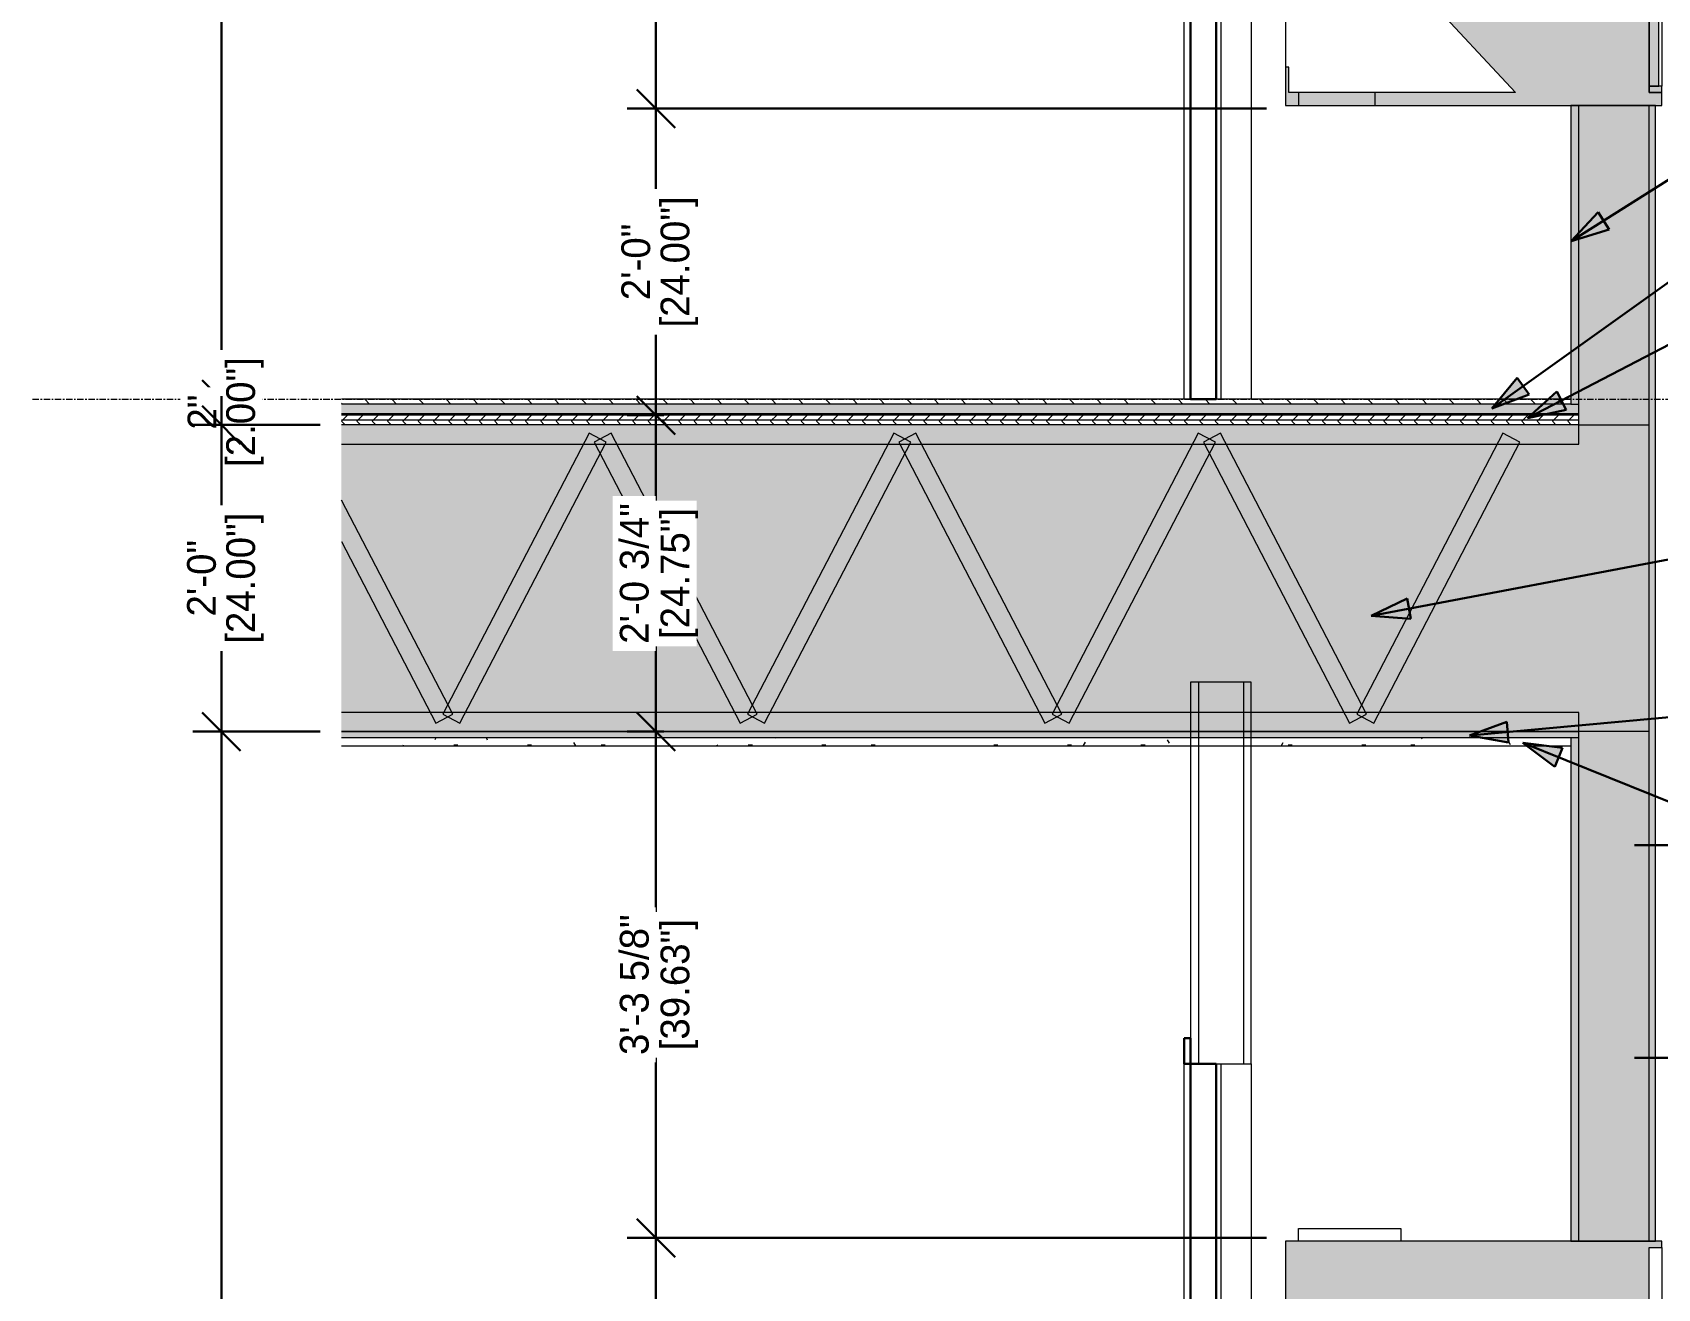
# Model space of a CAD drawing. Header units: inches. Extents: x 11989 to 12760, y -88 to 477.
# Drawn here: x 11989.4 to 12116.5, y 198.4 to 296.7 of the extents above; entities that cross this region are included whole.
import ezdxf

# ---------------------------------------------------------------- set-up
doc = ezdxf.new("R2010")
doc.units = ezdxf.units.IN
doc.header["$MEASUREMENT"] = 0
doc.linetypes.add('Grid Line 1_2_', pattern=[0.875, 0.5, -0.125, 0.125, -0.125])
for name, color, linetype, lineweight in [('0-1', 7, 'Continuous', 5), ('0-2', 253, 'Continuous', 9), ('0-3', 55, 'Continuous', 9), ('A-ANNO-DIMS-1', 211, 'Continuous', 30), ('A-DOOR-1', 53, 'Continuous', 30), ('A-DOOR-FRAM-1', 53, 'Continuous', 30), ('A-DOOR-FRAM-2', 253, 'Continuous', 9), ('A-FLOR-1', 8, 'Continuous', 5), ('A-FLOR-2', 251, 'Continuous', 5), ('A-FLOR-3', 192, 'Continuous', 9), ('A-FLOR-LEVL-1', 51, 'Grid Line 1_2_', 9), ('A-FLOR-MCUT-1', 51, 'Continuous', 9), ('A-FLOR-PATT-1', 45, 'Continuous', 9), ('A-GENM', 5, 'Continuous', 9), ('A-GENM-1', 55, 'Continuous', 9), ('A-GENM-2', 253, 'Continuous', 9), ('A-WALL-1', 253, 'Continuous', 9), ('A-WALL-2', 9, 'Continuous', 18), ('A-WALL-3', 254, 'Continuous', 9), ('A-WALL-9', 113, 'Continuous', 9), ('A-WALL-PATT-1', 45, 'Continuous', 9), ('G-ANNO-TEXT', 231, 'Continuous', 30), ('S-BEAM-2', 7, 'Continuous', 9)]:
    doc.layers.add(name, color=color, linetype=linetype, lineweight=lineweight)
doc.styles.add('Century Gothic', font='ufonts.com_century-gothic.ttf', dxfattribs={"height": 2.25})
doc.dimstyles.new('OD__1_16__Tol__', dxfattribs={"dimscale": 12, "dimtxt": 2.349379, "dimasz": 0.25, "dimexe": 0.1875, "dimexo": 0.125, "dimgap": 0.03125, "dimtad": 1, "dimdec": 4, "dimrnd": 0.0625, "dimzin": 3, "dimdsep": 46, "dimlunit": 4, "dimtxsty": 'Century Gothic', "dimblk1": 'OBLIQUE', "dimblk2": 'OBLIQUE', "dimsah": 1, "dimcen": 0.09, "dimdle": 0.1875, "dimazin": 0, "dimtfac": 1, "dimtdec": 4, "dimtix": 1, "dimtmove": 0, "dimatfit": 3, "dimfxl": 1, "dimtvp": 1, "dimtfill": 1, "dimfrac": 2, "dimtolj": 1, "dimtzin": 0, "dimlwd": 30, "dimlwe": 30, "dimarcsym": 2})
doc.dimstyles.new('OD__1_16__Tol___1', dxfattribs={"dimscale": 12, "dimtxt": 2.349379, "dimasz": 0.25, "dimexe": 0.1875, "dimexo": 0.125, "dimgap": 0.03125, "dimtad": 1, "dimdec": 4, "dimrnd": 0.0625, "dimzin": 3, "dimdsep": 46, "dimlunit": 4, "dimtxsty": 'Century Gothic', "dimblk1": 'OBLIQUE', "dimblk2": 'OBLIQUE', "dimsah": 1, "dimcen": 0.09, "dimdle": 0.1875, "dimazin": 0, "dimtfac": 1, "dimtdec": 4, "dimtix": 1, "dimtmove": 1, "dimatfit": 3, "dimfxl": 1, "dimtvp": 1, "dimtfill": 1, "dimfrac": 2, "dimtolj": 1, "dimtzin": 0, "dimlwd": 30, "dimlwe": 30, "dimarcsym": 2})
pattern_1 = [(0, (11008.554, 72), (7.68, 1.92), [0.317, -5.443, 0.317, -5.443, -30.72]), (0, (11008.554, 72), (7.68, 1.92), [-11.52, 0.317, -11.203, 0.317, -5.443, -13.44]), (0, (11008.554, 72), (7.68, 1.92), [-28.8, 0.317, -3.523, 0.317, -9.283]), (120, (11011.434, 72.96), (-5.5027688, 5.691075), [0.317, -5.443, 0.317, -5.443, -30.72]), (120, (11011.434, 72.96), (-5.5027688, 5.691075), [-11.52, 0.317, -11.203, 0.317, -5.443, -13.44]), (120, (11011.434, 72.96), (-5.5027688, 5.691075), [-28.8, 0.317, -3.523, 0.317, -9.283]), (240, (11012.394, 76.8), (-2.1772312, -7.611075), [0.317, -5.443, 0.317, -5.443, -30.72]), (240, (11012.394, 76.8), (-2.1772312, -7.611075), [-11.52, 0.317, -11.203, 0.317, -5.443, -13.44]), (240, (11012.394, 76.8), (-2.1772312, -7.611075), [-28.8, 0.317, -3.523, 0.317, -9.283])]
pattern_2 = [(0, (11008.554, 72), (0, 1.2), []), (315, (11008.554, 72), (1.1992531, 0), [1.696, -1.696]), (45, (11008.554, 72), (1.1992531, 0), [1.696, -1.696])]
pattern_3 = [(161.57, (11008.674, 72.12), (-0.960383694, -0.00039918), [0, -6.83, 0.758, 0]), (18.43, (11008.434, 72.12), (-0.960383694, 0.00039918), [0, -6.83, 0.758, 0]), (108.43, (11008.674, 72.12), (0.47951018, -2.4005264), [2.276, -5.312]), (71.57, (11008.434, 72.12), (0.47951018, 2.4005264), [2.276, -5.312])]

# ---------------------------------------------------------------- blocks, each defined once
blk = doc.blocks.new('SWING - SINGLE - FLUSH - SWING - 34_ x 80_ - WITH ACOUSTICAL SEAL-3983847-WALL SECTION - AT HVAC UNITS')
at = {"layer": 'A-DOOR-1'}
for p, q in [((12081.96, 216), (12079.96, 216)), ((12079.96, 216), (12079.96, 136)), ((12081.96, 136), (12081.96, 216)), ((12079.96, 136), (12081.96, 136))]:
    blk.add_line(p, q, dxfattribs=at)
at = {"layer": 'A-DOOR-FRAM-1'}
for p, q in [((12079.46, 218), (12079.46, 216)), ((12079.96, 218), (12079.46, 218)), ((12079.96, 216), (12079.96, 218)), ((12079.46, 216), (12079.96, 216))]:
    blk.add_line(p, q, dxfattribs=at)
at = {"layer": 'A-DOOR-FRAM-2'}
blk.add_line((12079.46, 136), (12079.46, 216), dxfattribs=at)
blk = doc.blocks.new('CTR - 1st Phase - Unit Layouts_rvt-1-WALL SECTION - AT HVAC UNITS')
at = {"layer": 'A-WALL-1'}
for p, q in [((12084.71, 245.87), (12079.96, 245.87)), ((12079.96, 245.87), (12079.96, 216)), ((12084.71, 216), (12084.71, 245.87)), ((12079.96, 216), (12084.71, 216))]:
    blk.add_line(p, q, dxfattribs=at)
at = {"layer": 'A-WALL-2'}
for p, q in [((12080.59, 245.87), (12080.59, 216)), ((12084.09, 245.87), (12084.09, 216))]:
    blk.add_line(p, q, dxfattribs=at)
at = {"layer": 'A-WALL-3'}
for p, q in [((12082.34, 348), (12082.34, 268)), ((12084.71, 348), (12084.71, 268)), ((12082.34, 216), (12082.34, 136)), ((12084.71, 216), (12084.71, 136))]:
    blk.add_line(p, q, dxfattribs=at)
at = {"layer": '0-2'}
for p in [(0, 132), (0, 0)]:
    blk.add_blockref('SWING - SINGLE - FLUSH - SWING - 34_ x 80_ - WITH ACOUSTICAL SEAL-3983847-WALL SECTION - AT HVAC UNITS', p, dxfattribs=at)
blk = doc.blocks.new('TRUSS - 24_-2435216-WALL SECTION - AT HVAC UNITS')
at = {"layer": 'S-BEAM-2'}
for p, q in [((12110.34, 266), (12013.52, 266)), ((12110.34, 264.5), (12110.34, 266)), ((12013.52, 264.5), (12110.34, 264.5)), ((12032.91, 265.35), (12021.47, 243.35)), ((12022.8, 242.65), (12034.24, 264.65)), ((12034.24, 264.65), (12032.91, 265.35)), ((12034.63, 265.35), (12033.3, 264.65)), ((12033.3, 264.65), (12044.73, 242.65)), ((12046.06, 243.35), (12034.63, 265.35)), ((12056.74, 265.35), (12045.3, 243.35)), ((12046.63, 242.65), (12058.07, 264.65)), ((12058.07, 264.65), (12056.74, 265.35)), ((12058.46, 265.35), (12057.13, 264.65)), ((12057.13, 264.65), (12068.56, 242.65)), ((12069.89, 243.35), (12058.46, 265.35)), ((12080.56, 265.35), (12069.13, 243.35)), ((12070.46, 242.65), (12081.9, 264.65)), ((12081.9, 264.65), (12080.56, 265.35)), ((12082.29, 265.35), (12080.96, 264.65)), ((12080.96, 264.65), (12092.39, 242.65)), ((12093.72, 243.35), (12082.29, 265.35)), ((12104.39, 265.35), (12092.96, 243.35)), ((12094.29, 242.65), (12105.72, 264.65)), ((12105.72, 264.65), (12104.39, 265.35)), ((12022.23, 243.35), (12013.52, 260.11)), ((12013.52, 256.86), (12020.9, 242.65)), ((12110.34, 243.5), (12013.52, 243.5)), ((12020.9, 242.65), (12022.23, 243.35)), ((12021.47, 243.35), (12022.8, 242.65)), ((12044.73, 242.65), (12046.06, 243.35)), ((12045.3, 243.35), (12046.63, 242.65)), ((12068.56, 242.65), (12069.89, 243.35)), ((12069.13, 243.35), (12070.46, 242.65)), ((12092.39, 242.65), (12093.72, 243.35)), ((12092.96, 243.35), (12094.29, 242.65)), ((12110.34, 242), (12110.34, 243.5)), ((12013.52, 242), (12110.34, 242))]:
    blk.add_line(p, q, dxfattribs=at)
blk = doc.blocks.new('CTR - 1st Phase - Structure_rvt-1-WALL SECTION - AT HVAC UNITS')
at = {"layer": '0-3'}
blk.add_blockref('TRUSS - 24_-2435216-WALL SECTION - AT HVAC UNITS', (0, 0), dxfattribs=at)
blk = doc.blocks.new('V-Series_EWC4_SPVU_RFA_2015 - 2ND AND 3RD FLOOR-2226480-WALL SECTION - AT HVAC UNITS')
at = {"layer": 'A-GENM-2'}
for points in [[(12102.05, 291), (12116.84, 291), (12116.84, 292), (12115.84, 292), (12115.84, 333.62), (12116.84, 333.62), (12116.84, 334.12), (12087.4, 334.12), (12087.4, 310.66), (12088.06, 310.66), (12105.38, 292), (12087.65, 292), (12087.65, 294), (12087.4, 294), (12087.4, 291), (12088.06, 291)], [(12116.59, 292.5), (12116.59, 312.06), (12115.84, 312.06), (12115.84, 292.5), (12116.34, 292.5)]]:
    blk.add_hatch(color=256, dxfattribs=at).paths.add_polyline_path(points, flags=0)
h = blk.add_hatch(color=256, dxfattribs=at)
h.paths.add_polyline_path([(12115.84, 292), (12116.84, 292), (12116.84, 292.5), (12115.84, 292.5)], flags=0)
h.paths.add_polyline_path([(12115.84, 312.06), (12116.84, 312.06), (12116.84, 312.56), (12115.84, 312.56)], flags=0)
at = {"layer": 'A-GENM'}
for p, q in [((12116.84, 334.12), (12087.4, 334.12)), ((12087.4, 334.12), (12087.4, 310.66)), ((12115.84, 292), (12115.84, 333.62)), ((12115.84, 333.62), (12116.84, 333.62)), ((12116.84, 333.62), (12116.84, 334.12)), ((12115.84, 312.56), (12115.84, 312.06)), ((12116.84, 312.56), (12115.84, 312.56)), ((12115.84, 312.06), (12115.84, 292.5)), ((12116.59, 312.06), (12115.84, 312.06)), ((12115.84, 312.06), (12116.84, 312.06)), ((12116.59, 292.5), (12116.59, 312.06)), ((12116.84, 312.06), (12116.84, 312.56)), ((12087.4, 310.66), (12088.06, 310.66)), ((12088.06, 310.66), (12105.38, 292)), ((12087.65, 294), (12087.4, 294)), ((12087.4, 294), (12087.4, 291)), ((12087.65, 292), (12087.65, 294)), ((12115.84, 292.5), (12116.59, 292.5)), ((12115.84, 292.5), (12115.84, 292)), ((12116.84, 292.5), (12115.84, 292.5)), ((12116.84, 292), (12116.84, 292.5)), ((12105.38, 292), (12087.65, 292)), ((12094.4, 292), (12088.4, 292)), ((12088.4, 292), (12088.4, 291)), ((12094.4, 291), (12094.4, 292)), ((12115.84, 292), (12116.84, 292)), ((12116.84, 292), (12115.84, 292)), ((12116.84, 291), (12116.84, 292)), ((12087.4, 291), (12116.84, 291)), ((12088.4, 291), (12094.4, 291))]:
    blk.add_line(p, q, dxfattribs=at)
at = {"layer": 'A-GENM-1'}
for p, q in [((12088.4, 335.12), (12096.4, 335.12)), ((12088.4, 334.12), (12088.4, 335.12)), ((12096.4, 335.12), (12096.4, 334.12)), ((12116.84, 333.62), (12116.84, 312.56)), ((12116.84, 312.06), (12116.84, 292.5)), ((12087.4, 310.66), (12087.4, 294))]:
    blk.add_line(p, q, dxfattribs=at)
blk = doc.blocks.new('_Oblique')
at = {"color": 0, "linetype": 'ByBlock', "lineweight": -2}
blk.add_line((-0.5, -0.5), (0.5, 0.5), dxfattribs=at)
blk = doc.blocks.new('DIMBLOCK5-WALL SECTION - AT HVAC UNITS')
at = {"layer": 'A-ANNO-DIMS-1', "color": 0, "lineweight": 30, "transparency": 16777216}
for p, q in [((12125.12, 233.12), (12114.7, 233.12)), ((12131.75, 227.62), (12125.12, 233.12)), ((12131.75, 230.25), (12131.75, 225)), ((12132.37, 228), (12129.5, 228)), ((12132.37, 227.25), (12129.5, 227.25))]:
    blk.add_line(p, q, dxfattribs=at)
at = {"layer": 'Defpoints', "color": 0, "transparency": 16777216}
for p in [(12133.87, 228), (12131.75, 227.25), (12133.87, 227.25)]:
    blk.add_point(p, dxfattribs=at)
at = {"layer": 'A-ANNO-DIMS-1', "color": 0, "lineweight": 30, "transparency": 16777216, "xscale": 3, "yscale": 3, "zscale": 3}
for p, rotation in [((12131.75, 228), 90), ((12131.75, 227.25), 270)]:
    blk.add_blockref('_Oblique', p, dxfattribs=dict(at, rotation=rotation))
at = {"layer": 'A-ANNO-DIMS-1', "color": 0, "transparency": 16777216, "insert": (12124.74, 228.29), "char_height": 2.25, "attachment_point": 5, "rotation": 90, "line_spacing_factor": 0.984502, "style": 'Century Gothic', "bg_fill": 3, "box_fill_scale": 1.25, "bg_fill_color": 256, "bg_fill_true_color": 13158600, "bg_fill_transparency": 0}
blk.add_mtext('\\A1;3/4"\\P [0.75"]', dxfattribs=at)
blk = doc.blocks.new('DIMBLOCK6-WALL SECTION - AT HVAC UNITS')
at = {"layer": 'A-ANNO-DIMS-1', "color": 0, "lineweight": 30, "transparency": 16777216}
for p, q in [((12131.75, 229.5), (12131.75, 224.25)), ((12131.75, 226.87), (12125.12, 216.47)), ((12132.37, 227.25), (12129.5, 227.25)), ((12132.37, 226.5), (12129.5, 226.5)), ((12125.12, 216.47), (12114.7, 216.47))]:
    blk.add_line(p, q, dxfattribs=at)
at = {"layer": 'Defpoints', "color": 0, "transparency": 16777216}
for p in [(12131.75, 226.5), (12133.87, 227.25), (12133.87, 226.5)]:
    blk.add_point(p, dxfattribs=at)
at = {"layer": 'A-ANNO-DIMS-1', "color": 0, "lineweight": 30, "transparency": 16777216, "xscale": 3, "yscale": 3, "zscale": 3}
for p, rotation in [((12131.75, 227.25), 90), ((12131.75, 226.5), 270)]:
    blk.add_blockref('_Oblique', p, dxfattribs=dict(at, rotation=rotation))
at = {"layer": 'A-ANNO-DIMS-1', "color": 0, "transparency": 16777216, "insert": (12124.74, 211.63), "char_height": 2.25, "attachment_point": 5, "rotation": 90, "line_spacing_factor": 0.984502, "style": 'Century Gothic', "bg_fill": 3, "box_fill_scale": 1.25, "bg_fill_color": 256, "bg_fill_true_color": 13158600, "bg_fill_transparency": 0}
blk.add_mtext('\\A1;3/4"\\P [0.75"]', dxfattribs=at)
blk = doc.blocks.new('DIMBLOCK11-WALL SECTION - AT HVAC UNITS')
at = {"layer": 'A-ANNO-DIMS-1', "color": 0, "lineweight": 30, "transparency": 16777216}
for p, q in [((12004.14, 376.25), (12004.14, 265.75)), ((12011.86, 374), (12001.89, 374)), ((12004.77, 268), (12001.89, 268))]:
    blk.add_line(p, q, dxfattribs=at)
at = {"layer": 'Defpoints', "color": 0, "transparency": 16777216}
for p in [(12013.36, 374), (12004.14, 268), (12006.27, 268)]:
    blk.add_point(p, dxfattribs=at)
at = {"layer": 'A-ANNO-DIMS-1', "color": 0, "lineweight": 30, "transparency": 16777216, "xscale": 3, "yscale": 3, "zscale": 3}
for p, rotation in [((12004.14, 374), 90), ((12004.14, 268), 270)]:
    blk.add_blockref('_Oblique', p, dxfattribs=dict(at, rotation=rotation))
at = {"layer": 'A-ANNO-DIMS-1', "color": 0, "transparency": 16777216, "insert": (12002.59, 321), "char_height": 2.25, "attachment_point": 5, "rotation": 90, "style": 'Century Gothic', "bg_fill": 3, "box_fill_scale": 1.25, "bg_fill_color": 256, "bg_fill_true_color": 13158600, "bg_fill_transparency": 0}
blk.add_mtext('\\A1;8\'-10"', dxfattribs=at)
at = {"layer": 'A-ANNO-DIMS-1', "color": 0, "transparency": 16777216, "insert": (12005.98, 321), "char_height": 2.25, "attachment_point": 5, "rotation": 90, "style": 'Century Gothic', "bg_fill": 3, "box_fill_scale": 1.25, "bg_fill_color": 256, "bg_fill_true_color": 13158600, "bg_fill_transparency": 0}
blk.add_mtext('\\A1;[106.00"]', dxfattribs=at)
blk = doc.blocks.new('DIMBLOCK12-WALL SECTION - AT HVAC UNITS')
at = {"layer": 'A-ANNO-DIMS-1', "color": 0, "lineweight": 30, "transparency": 16777216}
for p, q in [((12004.14, 268), (12004.14, 271)), ((12004.77, 268), (12001.89, 268)), ((12004.14, 268), (12004.14, 266)), ((12011.86, 266), (12001.89, 266)), ((12004.14, 266), (12004.14, 263))]:
    blk.add_line(p, q, dxfattribs=at)
at = {"layer": 'Defpoints', "color": 0, "transparency": 16777216}
blk.add_point((12013.36, 266), dxfattribs=at)
at = {"layer": 'A-ANNO-DIMS-1', "color": 0, "lineweight": 30, "transparency": 16777216, "xscale": 3, "yscale": 3, "zscale": 3}
for p, rotation in [((12004.14, 268), 270), ((12004.14, 266), 90)]:
    blk.add_blockref('_Oblique', p, dxfattribs=dict(at, rotation=rotation))
at = {"layer": 'A-ANNO-DIMS-1', "color": 0, "transparency": 16777216, "insert": (12002.62, 267), "char_height": 2.25, "attachment_point": 5, "rotation": 90, "style": 'Century Gothic', "bg_fill": 3, "box_fill_scale": 1.25, "bg_fill_color": 256, "bg_fill_true_color": 13158600, "bg_fill_transparency": 0}
blk.add_mtext('\\A1;2"', dxfattribs=at)
at = {"layer": 'A-ANNO-DIMS-1', "color": 0, "transparency": 16777216, "insert": (12005.98, 267), "char_height": 2.25, "attachment_point": 5, "rotation": 90, "style": 'Century Gothic', "bg_fill": 3, "box_fill_scale": 1.25, "bg_fill_color": 256, "bg_fill_true_color": 13158600, "bg_fill_transparency": 0}
blk.add_mtext('\\A1;[2.00"]', dxfattribs=at)
at = {"layer": 'Defpoints', "color": 0, "transparency": 16777216}
for p in [(12006.27, 268), (12004.14, 266)]:
    blk.add_point(p, dxfattribs=at)
blk = doc.blocks.new('DIMBLOCK13-WALL SECTION - AT HVAC UNITS')
at = {"layer": 'A-ANNO-DIMS-1', "color": 0, "lineweight": 30, "transparency": 16777216}
for p, q in [((12004.14, 268.25), (12004.14, 239.75)), ((12011.86, 266), (12001.89, 266)), ((12011.86, 242), (12001.89, 242))]:
    blk.add_line(p, q, dxfattribs=at)
at = {"layer": 'Defpoints', "color": 0, "transparency": 16777216}
for p in [(12013.36, 266), (12004.14, 242), (12013.36, 242)]:
    blk.add_point(p, dxfattribs=at)
at = {"layer": 'A-ANNO-DIMS-1', "color": 0, "lineweight": 30, "transparency": 16777216, "xscale": 3, "yscale": 3, "zscale": 3}
for p, rotation in [((12004.14, 266), 90), ((12004.14, 242), 270)]:
    blk.add_blockref('_Oblique', p, dxfattribs=dict(at, rotation=rotation))
at = {"layer": 'A-ANNO-DIMS-1', "color": 0, "transparency": 16777216, "insert": (12002.59, 254), "char_height": 2.25, "attachment_point": 5, "rotation": 90, "style": 'Century Gothic', "bg_fill": 3, "box_fill_scale": 1.25, "bg_fill_color": 256, "bg_fill_true_color": 13158600, "bg_fill_transparency": 0}
blk.add_mtext('\\A1;2\'-0"', dxfattribs=at)
at = {"layer": 'A-ANNO-DIMS-1', "color": 0, "transparency": 16777216, "insert": (12005.98, 254), "char_height": 2.25, "attachment_point": 5, "rotation": 90, "style": 'Century Gothic', "bg_fill": 3, "box_fill_scale": 1.25, "bg_fill_color": 256, "bg_fill_true_color": 13158600, "bg_fill_transparency": 0}
blk.add_mtext('\\A1;[24.00"]', dxfattribs=at)
blk = doc.blocks.new('DIMBLOCK14-WALL SECTION - AT HVAC UNITS')
at = {"layer": 'A-ANNO-DIMS-1', "color": 0, "lineweight": 30, "transparency": 16777216}
for p, q in [((12004.14, 244.25), (12004.14, 133.75)), ((12011.86, 242), (12001.89, 242)), ((12004.77, 136), (12001.89, 136))]:
    blk.add_line(p, q, dxfattribs=at)
at = {"layer": 'Defpoints', "color": 0, "transparency": 16777216}
for p in [(12013.36, 242), (12004.14, 136), (12006.27, 136)]:
    blk.add_point(p, dxfattribs=at)
at = {"layer": 'A-ANNO-DIMS-1', "color": 0, "lineweight": 30, "transparency": 16777216, "xscale": 3, "yscale": 3, "zscale": 3}
for p, rotation in [((12004.14, 242), 90), ((12004.14, 136), 270)]:
    blk.add_blockref('_Oblique', p, dxfattribs=dict(at, rotation=rotation))
at = {"layer": 'A-ANNO-DIMS-1', "color": 0, "transparency": 16777216, "insert": (12002.59, 189), "char_height": 2.25, "attachment_point": 5, "rotation": 90, "style": 'Century Gothic', "bg_fill": 3, "box_fill_scale": 1.25, "bg_fill_color": 256, "bg_fill_true_color": 13158600, "bg_fill_transparency": 0}
blk.add_mtext('\\A1;8\'-10"', dxfattribs=at)
at = {"layer": 'A-ANNO-DIMS-1', "color": 0, "transparency": 16777216, "insert": (12005.98, 189), "char_height": 2.25, "attachment_point": 5, "rotation": 90, "style": 'Century Gothic', "bg_fill": 3, "box_fill_scale": 1.25, "bg_fill_color": 256, "bg_fill_true_color": 13158600, "bg_fill_transparency": 0}
blk.add_mtext('\\A1;[106.00"]', dxfattribs=at)
blk = doc.blocks.new('DIMBLOCK18-WALL SECTION - AT HVAC UNITS')
at = {"layer": 'A-ANNO-DIMS-1', "color": 0, "lineweight": 30, "transparency": 16777216}
for p, q in [((12038.13, 336.62), (12038.13, 288.5)), ((12085.9, 334.37), (12035.88, 334.37)), ((12085.9, 290.75), (12035.88, 290.75))]:
    blk.add_line(p, q, dxfattribs=at)
at = {"layer": 'Defpoints', "color": 0, "transparency": 16777216}
for p in [(12087.4, 334.37), (12038.13, 290.75), (12087.4, 290.75)]:
    blk.add_point(p, dxfattribs=at)
at = {"layer": 'A-ANNO-DIMS-1', "color": 0, "lineweight": 30, "transparency": 16777216, "xscale": 3, "yscale": 3, "zscale": 3}
for p, rotation in [((12038.13, 334.37), 90), ((12038.13, 290.75), 270)]:
    blk.add_blockref('_Oblique', p, dxfattribs=dict(at, rotation=rotation))
at = {"layer": 'A-ANNO-DIMS-1', "color": 0, "transparency": 16777216, "insert": (12036.25, 312.56), "char_height": 2.25, "attachment_point": 5, "rotation": 90, "style": 'Century Gothic', "bg_fill": 3, "box_fill_scale": 1.25, "bg_fill_color": 256, "bg_fill_true_color": 13158600, "bg_fill_transparency": 0}
blk.add_mtext('\\A1;3\'-7 5/8"(RO)', dxfattribs=at)
at = {"layer": 'A-ANNO-DIMS-1', "color": 0, "transparency": 16777216, "insert": (12039.96, 312.56), "char_height": 2.25, "attachment_point": 5, "rotation": 90, "style": 'Century Gothic', "bg_fill": 3, "box_fill_scale": 1.25, "bg_fill_color": 256, "bg_fill_true_color": 13158600, "bg_fill_transparency": 0}
blk.add_mtext('\\A1;[43.63"]', dxfattribs=at)
blk = doc.blocks.new('DIMBLOCK19-WALL SECTION - AT HVAC UNITS')
at = {"layer": 'A-ANNO-DIMS-1', "color": 0, "lineweight": 30, "transparency": 16777216}
for p, q in [((12038.13, 293), (12038.13, 264.5)), ((12085.9, 290.75), (12035.88, 290.75)), ((12038.75, 266.75), (12035.88, 266.75))]:
    blk.add_line(p, q, dxfattribs=at)
at = {"layer": 'Defpoints', "color": 0, "transparency": 16777216}
for p in [(12087.4, 290.75), (12038.13, 266.75), (12040.25, 266.75)]:
    blk.add_point(p, dxfattribs=at)
at = {"layer": 'A-ANNO-DIMS-1', "color": 0, "lineweight": 30, "transparency": 16777216, "xscale": 3, "yscale": 3, "zscale": 3}
for p, rotation in [((12038.13, 290.75), 90), ((12038.13, 266.75), 270)]:
    blk.add_blockref('_Oblique', p, dxfattribs=dict(at, rotation=rotation))
at = {"layer": 'A-ANNO-DIMS-1', "color": 0, "transparency": 16777216, "insert": (12036.57, 278.75), "char_height": 2.25, "attachment_point": 5, "rotation": 90, "style": 'Century Gothic', "bg_fill": 3, "box_fill_scale": 1.25, "bg_fill_color": 256, "bg_fill_true_color": 13158600, "bg_fill_transparency": 0}
blk.add_mtext('\\A1;2\'-0"', dxfattribs=at)
at = {"layer": 'A-ANNO-DIMS-1', "color": 0, "transparency": 16777216, "insert": (12039.96, 278.75), "char_height": 2.25, "attachment_point": 5, "rotation": 90, "style": 'Century Gothic', "bg_fill": 3, "box_fill_scale": 1.25, "bg_fill_color": 256, "bg_fill_true_color": 13158600, "bg_fill_transparency": 0}
blk.add_mtext('\\A1;[24.00"]', dxfattribs=at)
blk = doc.blocks.new('DIMBLOCK20-WALL SECTION - AT HVAC UNITS')
at = {"layer": 'A-ANNO-DIMS-1', "color": 0, "lineweight": 30, "transparency": 16777216}
for p, q in [((12038.13, 269), (12038.13, 239.75)), ((12038.75, 266.75), (12035.88, 266.75)), ((12038.75, 242), (12035.88, 242))]:
    blk.add_line(p, q, dxfattribs=at)
at = {"layer": 'Defpoints', "color": 0, "transparency": 16777216}
for p in [(12040.25, 266.75), (12038.13, 242), (12040.25, 242)]:
    blk.add_point(p, dxfattribs=at)
at = {"layer": 'A-ANNO-DIMS-1', "color": 0, "lineweight": 30, "transparency": 16777216, "xscale": 3, "yscale": 3, "zscale": 3}
for p, rotation in [((12038.13, 266.75), 90), ((12038.13, 242), 270)]:
    blk.add_blockref('_Oblique', p, dxfattribs=dict(at, rotation=rotation))
at = {"layer": 'A-ANNO-DIMS-1', "color": 0, "transparency": 16777216, "insert": (12036.45, 254.37), "char_height": 2.25, "attachment_point": 5, "rotation": 90, "style": 'Century Gothic', "bg_fill": 3, "box_fill_scale": 1.25, "bg_fill_color": 256, "bg_fill_true_color": 13158600, "bg_fill_transparency": 0}
blk.add_mtext('\\A1;2\'-0 3/4"', dxfattribs=at)
at = {"layer": 'A-ANNO-DIMS-1', "color": 0, "transparency": 16777216, "insert": (12039.96, 254.37), "char_height": 2.25, "attachment_point": 5, "rotation": 90, "style": 'Century Gothic', "bg_fill": 3, "box_fill_scale": 1.25, "bg_fill_color": 256, "bg_fill_true_color": 13158600, "bg_fill_transparency": 0}
blk.add_mtext('\\A1;[24.75"]', dxfattribs=at)
blk = doc.blocks.new('DIMBLOCK21-WALL SECTION - AT HVAC UNITS')
at = {"layer": 'A-ANNO-DIMS-1', "color": 0, "lineweight": 30, "transparency": 16777216}
for p, q in [((12038.13, 244.25), (12038.13, 200.12)), ((12038.75, 242), (12035.88, 242)), ((12085.9, 202.37), (12035.88, 202.37))]:
    blk.add_line(p, q, dxfattribs=at)
at = {"layer": 'Defpoints', "color": 0, "transparency": 16777216}
for p in [(12040.25, 242), (12038.13, 202.37), (12087.4, 202.37)]:
    blk.add_point(p, dxfattribs=at)
at = {"layer": 'A-ANNO-DIMS-1', "color": 0, "lineweight": 30, "transparency": 16777216, "xscale": 3, "yscale": 3, "zscale": 3}
for p, rotation in [((12038.13, 242), 90), ((12038.13, 202.37), 270)]:
    blk.add_blockref('_Oblique', p, dxfattribs=dict(at, rotation=rotation))
at = {"layer": 'A-ANNO-DIMS-1', "color": 0, "transparency": 16777216, "insert": (12036.45, 222.19), "char_height": 2.25, "attachment_point": 5, "rotation": 90, "style": 'Century Gothic', "bg_fill": 3, "box_fill_scale": 1.25, "bg_fill_color": 256, "bg_fill_true_color": 13158600, "bg_fill_transparency": 0}
blk.add_mtext('\\A1;3\'-3 5/8"', dxfattribs=at)
at = {"layer": 'A-ANNO-DIMS-1', "color": 0, "transparency": 16777216, "insert": (12039.96, 222.19), "char_height": 2.25, "attachment_point": 5, "rotation": 90, "style": 'Century Gothic', "bg_fill": 3, "box_fill_scale": 1.25, "bg_fill_color": 256, "bg_fill_true_color": 13158600, "bg_fill_transparency": 0}
blk.add_mtext('\\A1;[39.63"]', dxfattribs=at)
blk = doc.blocks.new('DIMBLOCK22-WALL SECTION - AT HVAC UNITS')
at = {"layer": 'A-ANNO-DIMS-1', "color": 0, "lineweight": 30, "transparency": 16777216}
for p, q in [((12038.13, 204.62), (12038.13, 156.5)), ((12085.9, 202.37), (12035.88, 202.37)), ((12085.9, 158.75), (12035.88, 158.75))]:
    blk.add_line(p, q, dxfattribs=at)
at = {"layer": 'Defpoints', "color": 0, "transparency": 16777216}
for p in [(12087.4, 202.37), (12038.13, 158.75), (12087.4, 158.75)]:
    blk.add_point(p, dxfattribs=at)
at = {"layer": 'A-ANNO-DIMS-1', "color": 0, "lineweight": 30, "transparency": 16777216, "xscale": 3, "yscale": 3, "zscale": 3}
for p, rotation in [((12038.13, 202.37), 90), ((12038.13, 158.75), 270)]:
    blk.add_blockref('_Oblique', p, dxfattribs=dict(at, rotation=rotation))
at = {"layer": 'A-ANNO-DIMS-1', "color": 0, "transparency": 16777216, "insert": (12036.25, 180.56), "char_height": 2.25, "attachment_point": 5, "rotation": 90, "style": 'Century Gothic', "bg_fill": 3, "box_fill_scale": 1.25, "bg_fill_color": 256, "bg_fill_true_color": 13158600, "bg_fill_transparency": 0}
blk.add_mtext('\\A1;3\'-7 5/8"(RO)', dxfattribs=at)
at = {"layer": 'A-ANNO-DIMS-1', "color": 0, "transparency": 16777216, "insert": (12039.96, 180.56), "char_height": 2.25, "attachment_point": 5, "rotation": 90, "style": 'Century Gothic', "bg_fill": 3, "box_fill_scale": 1.25, "bg_fill_color": 256, "bg_fill_true_color": 13158600, "bg_fill_transparency": 0}
blk.add_mtext('\\A1;[43.63"]', dxfattribs=at)

msp = doc.modelspace()

# ---------------------------------------------------------------- hatches: boundary and pattern name
at = {"layer": 'A-FLOR-1'}
msp.add_hatch(color=256, dxfattribs=at).paths.add_polyline_path([(12110.3394, 266.75), (12110.3394, 266.875), (12013.52155, 266.875), (12013.52155, 266.75), (12109.7144, 266.75)], flags=0)
at = {"layer": 'A-FLOR-2'}
msp.add_hatch(color=256, dxfattribs=at).paths.add_polyline_path([(12109.7144, 241.5), (12110.3394, 241.5), (12110.3394, 242), (12013.52155, 242), (12013.52155, 241.5), (12102.04955, 241.5)], flags=0)
at = {"layer": 'A-FLOR-PATT-1'}
h = msp.add_hatch(dxfattribs=at)
h.set_pattern_fill('FP_2', color=256, style=0, pattern_type=2)
h.set_pattern_definition([(135, (11008.554, 72), (-1.0606602, -1.0606602), [])])
h.paths.add_polyline_path([(12079.9644, 267.625), (12109.7144, 267.625), (12109.7144, 268), (12013.52155, 268), (12013.52155, 267.625)], flags=0)
h = msp.add_hatch(dxfattribs=at)
h.set_pattern_fill('FP_3', color=256, style=0, pattern_type=2)
h.set_pattern_definition([(0, (11008.554, 72), (3.84, 0.96), [0.317, -2.563, 0.317, -2.563, -15.36]), (0, (11008.554, 72), (3.84, 0.96), [-5.76, 0.317, -5.443, 0.317, -2.563, -6.72]), (0, (11008.554, 72), (3.84, 0.96), [-14.4, 0.317, -1.603, 0.317, -4.483]), (120, (11009.994, 72.48), (-2.7513844, 2.84553755), [0.317, -2.563, 0.317, -2.563, -15.36]), (120, (11009.994, 72.48), (-2.7513844, 2.84553755), [-5.76, 0.317, -5.443, 0.317, -2.563, -6.72]), (120, (11009.994, 72.48), (-2.7513844, 2.84553755), [-14.4, 0.317, -1.603, 0.317, -4.483]), (240, (11010.474, 74.4), (-1.0886156, -3.80553755), [0.317, -2.563, 0.317, -2.563, -15.36]), (240, (11010.474, 74.4), (-1.0886156, -3.80553755), [-5.76, 0.317, -5.443, 0.317, -2.563, -6.72]), (240, (11010.474, 74.4), (-1.0886156, -3.80553755), [-14.4, 0.317, -1.603, 0.317, -4.483])])
h.paths.add_polyline_path([(12013.52155, 266.875), (12110.3394, 266.875), (12110.3394, 267.625), (12013.52155, 267.625), (12013.52155, 267.43068)], flags=0)
h = msp.add_hatch(dxfattribs=at)
h.set_pattern_fill('FP_4', color=256, style=0, pattern_type=2)
h.set_pattern_definition(pattern_2)
h.paths.add_polyline_path([(12110.3394, 266), (12110.3394, 266.75), (12013.52155, 266.75), (12013.52155, 266), (12102.04955, 266)], flags=0)
h = msp.add_hatch(dxfattribs=at)
h.set_pattern_fill('FP_1', color=256, style=0, pattern_type=2)
h.set_pattern_definition(pattern_3)
h.paths.add_polyline_path([(12115.8394, 242), (12115.8394, 266), (12013.52155, 266), (12013.52155, 242), (12110.3394, 242)], flags=0)
h = msp.add_hatch(dxfattribs=at)
h.set_pattern_fill('FP_5', color=256, style=0, pattern_type=2)
h.set_pattern_definition(pattern_1)
h.paths.add_polyline_path([(12087.4019, 240.875), (12109.7144, 240.875), (12109.7144, 241.5), (12013.52155, 241.5), (12013.52155, 240.875)], flags=0)
at = {"layer": 'A-WALL-PATT-1'}
h = msp.add_hatch(dxfattribs=at)
h.set_pattern_fill('FP_5', color=256, style=0, pattern_type=2)
h.set_pattern_definition(pattern_1)
h.paths.add_polyline_path([(12110.3394, 135.625), (12110.3394, 159), (12109.7144, 159), (12109.7144, 135.625)], flags=0)
h.paths.add_polyline_path([(12110.3394, 202.125), (12110.3394, 241.5), (12109.7144, 241.5), (12109.7144, 202.125)], flags=0)
h.paths.add_polyline_path([(12109.7144, 267.625), (12110.3394, 267.625), (12110.3394, 291), (12109.7144, 291), (12109.7144, 268)], flags=0)
h.paths.add_polyline_path([(12109.7144, 334.125), (12110.3394, 334.125), (12110.3394, 349.5), (12109.7144, 349.5)], flags=0)
h = msp.add_hatch(dxfattribs=at)
h.set_pattern_fill('FP_1', color=256, style=0, pattern_type=2)
h.set_pattern_definition(pattern_3)
h.paths.add_polyline_path([(12115.79592, 134), (12115.8394, 134), (12115.8394, 159), (12110.3394, 159), (12110.3394, 134), (12113.11555, 134)], flags=0)
h.paths.add_polyline_path([(12110.3394, 202.125), (12115.8394, 202.125), (12115.8394, 242), (12110.3394, 242), (12110.3394, 225.164)], flags=0)
h.paths.add_polyline_path([(12110.3394, 266), (12115.8394, 266), (12115.8394, 291), (12110.3394, 291), (12110.3394, 266.75)], flags=0)
h.paths.add_polyline_path([(12115.8394, 334.125), (12115.8394, 349.5), (12110.3394, 349.5), (12110.3394, 334.125)], flags=0)
h = msp.add_hatch(dxfattribs=at)
h.set_pattern_fill('FP_4', color=256, style=0, pattern_type=2)
h.set_pattern_definition(pattern_2)
h.paths.add_polyline_path([(12116.3394, 110), (12116.3394, 159), (12115.8394, 159), (12115.8394, 110)], flags=0)
h.paths.add_polyline_path([(12116.3394, 202.125), (12116.3394, 291), (12115.8394, 291), (12115.8394, 202.125)], flags=0)
h.paths.add_polyline_path([(12116.3394, 334.125), (12116.3394, 349.5), (12115.8394, 349.5), (12115.8394, 334.125)], flags=0)
at = {"layer": 'G-ANNO-TEXT'}
for points in [[(12109.73409, 280.36832), (12112.70033, 281.28897), (12111.8426, 282.64874)], [(12103.53615, 267.28528), (12106.44396, 268.37652), (12105.50877, 269.68423)], [(12106.32066, 266.51046), (12109.35205, 267.18636), (12108.60797, 268.61151)], [(12094.10289, 251.05009), (12097.20026, 250.82114), (12096.89977, 252.4005)], [(12101.77849, 241.67811), (12104.83954, 241.15265), (12104.69217, 242.75358)], [(12105.96548, 241.11089), (12108.44761, 239.24402), (12109.0485, 240.73519)]]:
    msp.add_hatch(color=256, dxfattribs=at).paths.add_polyline_path(points, flags=0)

# ---------------------------------------------------------------- linework, layer by layer
at = {"layer": 'A-FLOR-3'}
for p, q in [((12109.7144, 268), (12013.52155, 268)), ((12013.52155, 240.875), (12109.7144, 240.875))]:
    msp.add_line(p, q, dxfattribs=at)
at = {"layer": 'A-FLOR-LEVL-1'}
msp.add_line((11989.35592, 268), (12214.74527, 268), dxfattribs=at)
at = {"layer": 'A-FLOR-MCUT-1'}
for p, q in [((12109.7144, 267.625), (12013.52155, 267.625)), ((12110.3394, 266.875), (12013.52155, 266.875)), ((12110.3394, 266.75), (12013.52155, 266.75)), ((12110.3394, 266), (12013.52155, 266)), ((12110.3394, 242), (12013.52155, 242)), ((12109.7144, 241.5), (12013.52155, 241.5))]:
    msp.add_line(p, q, dxfattribs=at)
at = {"layer": 'A-WALL-9'}
for p, q in [((12109.7144, 291), (12109.7144, 267.625)), ((12116.3394, 291), (12109.7144, 291)), ((12110.3394, 266), (12110.3394, 291)), ((12115.8394, 202.125), (12115.8394, 291)), ((12116.3394, 202.125), (12116.3394, 291)), ((12109.7144, 267.625), (12110.3394, 267.625)), ((12110.3394, 266), (12115.8394, 266)), ((12115.8394, 242), (12110.3394, 242)), ((12110.3394, 202.125), (12110.3394, 242)), ((12109.7144, 241.5), (12109.7144, 202.125)), ((12110.3394, 241.5), (12109.7144, 241.5)), ((12109.7144, 202.125), (12116.3394, 202.125))]:
    msp.add_line(p, q, dxfattribs=at)
at = {"layer": 'G-ANNO-TEXT'}
for p, q in [((12109.73409, 280.36832), (12129.12895, 292.60232)), ((12103.53615, 267.28528), (12129.12895, 285.58773)), ((12111.8426, 282.64874), (12109.73409, 280.36832)), ((12112.70033, 281.28897), (12111.8426, 282.64874)), ((12109.73409, 280.36832), (12112.70033, 281.28897)), ((12106.32066, 266.51046), (12129.12895, 278.41892)), ((12105.50877, 269.68423), (12103.53615, 267.28528)), ((12106.44396, 268.37652), (12105.50877, 269.68423)), ((12103.53615, 267.28528), (12106.44396, 268.37652)), ((12108.60797, 268.61151), (12106.32066, 266.51046)), ((12109.35205, 267.18636), (12108.60797, 268.61151)), ((12106.32066, 266.51046), (12109.35205, 267.18636)), ((12094.10289, 251.05009), (12129.12895, 257.71434)), ((12096.89977, 252.4005), (12094.10289, 251.05009)), ((12097.20026, 250.82114), (12096.89977, 252.4005)), ((12094.10289, 251.05009), (12097.20026, 250.82114)), ((12101.77849, 241.67811), (12129.12895, 244.19593)), ((12104.69217, 242.75358), (12101.77849, 241.67811)), ((12101.77849, 241.67811), (12104.83954, 241.15265)), ((12104.83954, 241.15265), (12104.69217, 242.75358)), ((12105.96548, 241.11089), (12108.44761, 239.24402)), ((12109.0485, 240.73519), (12105.96548, 241.11089)), ((12108.44761, 239.24402), (12109.0485, 240.73519))]:
    msp.add_line(p, q, dxfattribs=at)

# ---------------------------------------------------------------- block references
at = {"layer": '0-1'}
for name in ['CTR - 1st Phase - Structure_rvt-1-WALL SECTION - AT HVAC UNITS', 'CTR - 1st Phase - Unit Layouts_rvt-1-WALL SECTION - AT HVAC UNITS']:
    msp.add_blockref(name, (0, 0), dxfattribs=at)
at = {"layer": 'A-GENM-1'}
for p in [(0, 0), (0, -132)]:
    msp.add_blockref('V-Series_EWC4_SPVU_RFA_2015 - 2ND AND 3RD FLOOR-2226480-WALL SECTION - AT HVAC UNITS', p, dxfattribs=at)

# ---------------------------------------------------------------- next in the draw order: dimensions: what is measured, and where the dimension line sits
at = {"layer": 'A-ANNO-DIMS-1'}
for base, p1, p2, override, picture, middle in [((12004.14417, 268), (12013.35592, 373.99998), (12006.26549, 268), {"dimpost": '<>\\X', "dimfxl": 106.236859}, 'DIMBLOCK11-WALL SECTION - AT HVAC UNITS', (12004.14417, 320.99999)), ((12038.12857, 290.75), (12087.4019, 334.375), (12087.4019, 290.75), {"dimpost": '<>(RO)\\X', "dimfxl": 43.625}, 'DIMBLOCK18-WALL SECTION - AT HVAC UNITS', (12038.12857, 312.5625))]:
    dim = msp.add_linear_dim(base=base, p1=p1, p2=p2, angle=90, dimstyle='OD__1_16__Tol__', override=override, dxfattribs=at)
    dim.commit()
    dim.dimension.update_dxf_attribs({"geometry": picture, "text_midpoint": middle})
dim = msp.add_linear_dim(base=(12131.74854, 227.25), p1=(12133.86986, 228), p2=(12133.86986, 227.25), angle=90, dimstyle='OD__1_16__Tol___1', override={"dimpost": '<>\\X', "dimfxl": 0.75}, dxfattribs=at)
dim.commit()
dim.dimension.update_dxf_attribs({"geometry": 'DIMBLOCK5-WALL SECTION - AT HVAC UNITS', "text_midpoint": (12124.74202, 233.12165), "dimtype": 160, "text_rotation": 90})

# ---------------------------------------------------------------- next in the draw order: linework, layer by layer
at = {"layer": 'G-ANNO-TEXT'}
msp.add_line((12105.96548, 241.11089), (12129.12895, 231.77679), dxfattribs=at)

# ---------------------------------------------------------------- next in the draw order: dimensions: what is measured, and where the dimension line sits
at = {"layer": 'A-ANNO-DIMS-1'}
for base, p1, p2, override, picture, middle in [((12038.12857, 266.75), (12087.4019, 290.75), (12040.24989, 266.75), {"dimpost": '<>\\X', "dimfxl": 52.908523}, 'DIMBLOCK19-WALL SECTION - AT HVAC UNITS', (12038.12857, 278.75)), ((12004.14417, 266), (12006.26549, 268), (12013.35592, 266), {"dimpost": '<>\\X', "dimfxl": 7.367097}, 'DIMBLOCK12-WALL SECTION - AT HVAC UNITS', (12004.14417, 267))]:
    dim = msp.add_linear_dim(base=base, p1=p1, p2=p2, angle=90, dimstyle='OD__1_16__Tol__', override=override, dxfattribs=at)
    dim.commit()
    dim.dimension.update_dxf_attribs({"geometry": picture, "text_midpoint": middle})
dim = msp.add_linear_dim(base=(12131.74854, 226.5), p1=(12133.86986, 227.25), p2=(12133.86986, 226.5), angle=90, dimstyle='OD__1_16__Tol___1', override={"dimpost": '<>\\X', "dimfxl": 0.75}, dxfattribs=at)
dim.commit()
dim.dimension.update_dxf_attribs({"geometry": 'DIMBLOCK6-WALL SECTION - AT HVAC UNITS', "text_midpoint": (12124.74202, 216.46824), "dimtype": 160, "text_rotation": 90})

# ---------------------------------------------------------------- next in the draw order: dimensions: what is measured, and where the dimension line sits
for base, p1, p2, override, picture, middle in [((12038.12857, 242), (12040.24989, 266.75), (12040.24989, 242), {"dimpost": '<>\\X', "dimfxl": 24.75}, 'DIMBLOCK20-WALL SECTION - AT HVAC UNITS', (12038.12857, 254.375)), ((12004.14417, 242), (12013.35592, 266), (12013.35592, 242), {"dimpost": '<>\\X', "dimfxl": 24}, 'DIMBLOCK13-WALL SECTION - AT HVAC UNITS', (12004.14417, 254))]:
    dim = msp.add_linear_dim(base=base, p1=p1, p2=p2, angle=90, dimstyle='OD__1_16__Tol__', override=override, dxfattribs=at)
    dim.commit()
    dim.dimension.update_dxf_attribs({"geometry": picture, "text_midpoint": middle})

# ---------------------------------------------------------------- next in the draw order: dimensions: what is measured, and where the dimension line sits
for base, p1, p2, override, picture, middle in [((12004.14417, 136), (12013.35592, 242), (12006.26549, 136), {"dimpost": '<>\\X', "dimfxl": 106.236877}, 'DIMBLOCK14-WALL SECTION - AT HVAC UNITS', (12004.14417, 189)), ((12038.12857, 202.375), (12040.24989, 242), (12087.4019, 202.375), {"dimpost": '<>\\X', "dimfxl": 61.59101}, 'DIMBLOCK21-WALL SECTION - AT HVAC UNITS', (12038.12857, 222.1875))]:
    dim = msp.add_linear_dim(base=base, p1=p1, p2=p2, angle=90, dimstyle='OD__1_16__Tol__', override=override, dxfattribs=at)
    dim.commit()
    dim.dimension.update_dxf_attribs({"geometry": picture, "text_midpoint": middle})

# ---------------------------------------------------------------- next in the draw order: dimensions: what is measured, and where the dimension line sits
dim = msp.add_linear_dim(base=(12038.12857, 158.75), p1=(12087.4019, 202.375), p2=(12087.4019, 158.75), angle=90, dimstyle='OD__1_16__Tol__', override={"dimpost": '<>(RO)\\X', "dimfxl": 43.625}, dxfattribs=at)
dim.commit()
dim.dimension.update_dxf_attribs({"geometry": 'DIMBLOCK22-WALL SECTION - AT HVAC UNITS', "text_midpoint": (12038.12857, 180.5625)})

doc.saveas('drawing.dxf')
